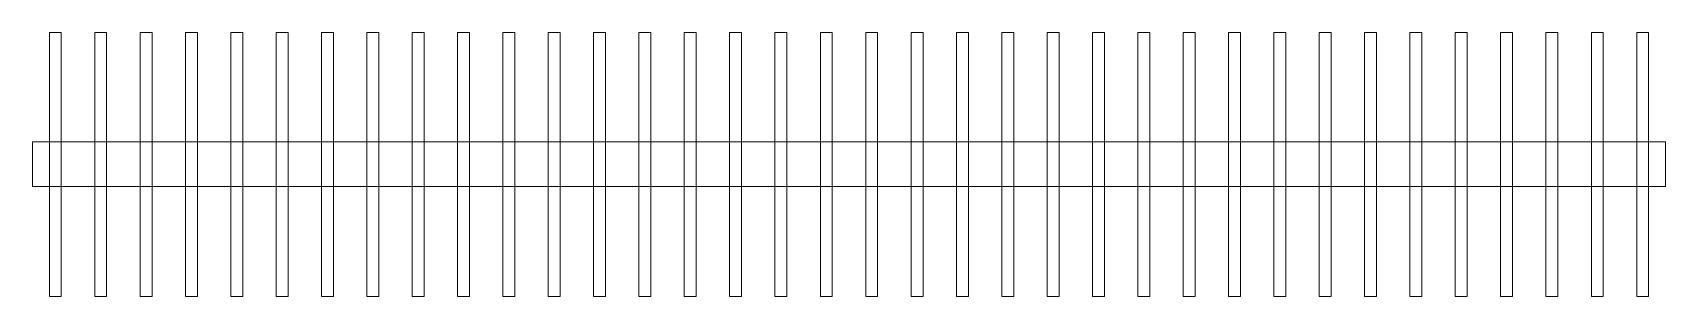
# Model space of a CAD drawing. Header units: centimetres. Extents: x -22.9 to 52.4, y -33.6 to -9.2.
# Drawn here: x 27.5 to 36.65, y -15.59 to -14.11 of the extents above; entities that cross this region are included whole.
import ezdxf

# ---------------------------------------------------------------- set-up
doc = ezdxf.new("R2010")
doc.units = ezdxf.units.CM
doc.header["$MEASUREMENT"] = 0
doc.layers.add('Layer 1', color=7, linetype='Continuous')

msp = doc.modelspace()

# ---------------------------------------------------------------- linework, layer by layer
at = {"layer": 'Layer 1', "color": 2, "lineweight": 9}
for points in [[(27.59629, -15.58878), (27.59629, -15.58878), (27.66329, -15.58878), (27.66329, -15.58878), (27.66329, -15.58878), (27.66329, -15.58878), (27.66329, -14.11121), (27.66329, -14.11121), (27.66329, -14.11121), (27.66329, -14.11121), (27.59629, -14.11121), (27.59629, -14.11121), (27.59629, -14.11121), (27.59629, -14.11121), (27.59629, -15.58878), (27.59629, -15.58878)], [(27.85029, -15.58878), (27.85029, -15.58878), (27.91729, -15.58878), (27.91729, -15.58878), (27.91729, -15.58878), (27.91729, -15.58878), (27.91729, -14.11121), (27.91729, -14.11121), (27.91729, -14.11121), (27.91729, -14.11121), (27.85029, -14.11121), (27.85029, -14.11121), (27.85029, -14.11121), (27.85029, -14.11121), (27.85029, -15.58878), (27.85029, -15.58878)], [(28.10429, -15.58878), (28.10429, -15.58878), (28.17129, -15.58878), (28.17129, -15.58878), (28.17129, -15.58878), (28.17129, -15.58878), (28.17129, -14.11121), (28.17129, -14.11121), (28.17129, -14.11121), (28.17129, -14.11121), (28.10429, -14.11121), (28.10429, -14.11121), (28.10429, -14.11121), (28.10429, -14.11121), (28.10429, -15.58878), (28.10429, -15.58878)], [(28.35829, -15.58878), (28.35829, -15.58878), (28.42529, -15.58878), (28.42529, -15.58878), (28.42529, -15.58878), (28.42529, -15.58878), (28.42529, -14.11121), (28.42529, -14.11121), (28.42529, -14.11121), (28.42529, -14.11121), (28.35829, -14.11121), (28.35829, -14.11121), (28.35829, -14.11121), (28.35829, -14.11121), (28.35829, -15.58878), (28.35829, -15.58878)], [(28.61229, -15.58878), (28.61229, -15.58878), (28.67929, -15.58878), (28.67929, -15.58878), (28.67929, -15.58878), (28.67929, -15.58878), (28.67929, -14.11121), (28.67929, -14.11121), (28.67929, -14.11121), (28.67929, -14.11121), (28.61229, -14.11121), (28.61229, -14.11121), (28.61229, -14.11121), (28.61229, -14.11121), (28.61229, -15.58878), (28.61229, -15.58878)], [(28.86629, -15.58878), (28.86629, -15.58878), (28.93329, -15.58878), (28.93329, -15.58878), (28.93329, -15.58878), (28.93329, -15.58878), (28.93329, -14.11121), (28.93329, -14.11121), (28.93329, -14.11121), (28.93329, -14.11121), (28.86629, -14.11121), (28.86629, -14.11121), (28.86629, -14.11121), (28.86629, -14.11121), (28.86629, -15.58878), (28.86629, -15.58878)], [(29.12029, -15.58878), (29.12029, -15.58878), (29.18729, -15.58878), (29.18729, -15.58878), (29.18729, -15.58878), (29.18729, -15.58878), (29.18729, -14.11121), (29.18729, -14.11121), (29.18729, -14.11121), (29.18729, -14.11121), (29.12029, -14.11121), (29.12029, -14.11121), (29.12029, -14.11121), (29.12029, -14.11121), (29.12029, -15.58878), (29.12029, -15.58878)], [(29.37429, -15.58878), (29.37429, -15.58878), (29.44129, -15.58878), (29.44129, -15.58878), (29.44129, -15.58878), (29.44129, -15.58878), (29.44129, -14.11121), (29.44129, -14.11121), (29.44129, -14.11121), (29.44129, -14.11121), (29.37429, -14.11121), (29.37429, -14.11121), (29.37429, -14.11121), (29.37429, -14.11121), (29.37429, -15.58878), (29.37429, -15.58878)], [(29.62829, -15.58878), (29.62829, -15.58878), (29.69529, -15.58878), (29.69529, -15.58878), (29.69529, -15.58878), (29.69529, -15.58878), (29.69529, -14.11121), (29.69529, -14.11121), (29.69529, -14.11121), (29.69529, -14.11121), (29.62829, -14.11121), (29.62829, -14.11121), (29.62829, -14.11121), (29.62829, -14.11121), (29.62829, -15.58878), (29.62829, -15.58878)], [(29.88229, -15.58878), (29.88229, -15.58878), (29.94929, -15.58878), (29.94929, -15.58878), (29.94929, -15.58878), (29.94929, -15.58878), (29.94929, -14.11121), (29.94929, -14.11121), (29.94929, -14.11121), (29.94929, -14.11121), (29.88229, -14.11121), (29.88229, -14.11121), (29.88229, -14.11121), (29.88229, -14.11121), (29.88229, -15.58878), (29.88229, -15.58878)], [(30.13629, -15.58878), (30.13629, -15.58878), (30.20329, -15.58878), (30.20329, -15.58878), (30.20329, -15.58878), (30.20329, -15.58878), (30.20329, -14.11121), (30.20329, -14.11121), (30.20329, -14.11121), (30.20329, -14.11121), (30.13629, -14.11121), (30.13629, -14.11121), (30.13629, -14.11121), (30.13629, -14.11121), (30.13629, -15.58878), (30.13629, -15.58878)], [(30.39029, -15.58878), (30.39029, -15.58878), (30.45729, -15.58878), (30.45729, -15.58878), (30.45729, -15.58878), (30.45729, -15.58878), (30.45729, -14.11121), (30.45729, -14.11121), (30.45729, -14.11121), (30.45729, -14.11121), (30.39029, -14.11121), (30.39029, -14.11121), (30.39029, -14.11121), (30.39029, -14.11121), (30.39029, -15.58878), (30.39029, -15.58878)], [(30.64429, -15.58878), (30.64429, -15.58878), (30.71129, -15.58878), (30.71129, -15.58878), (30.71129, -15.58878), (30.71129, -15.58878), (30.71129, -14.11121), (30.71129, -14.11121), (30.71129, -14.11121), (30.71129, -14.11121), (30.64429, -14.11121), (30.64429, -14.11121), (30.64429, -14.11121), (30.64429, -14.11121), (30.64429, -15.58878), (30.64429, -15.58878)], [(30.89829, -15.58878), (30.89829, -15.58878), (30.96529, -15.58878), (30.96529, -15.58878), (30.96529, -15.58878), (30.96529, -15.58878), (30.96529, -14.11121), (30.96529, -14.11121), (30.96529, -14.11121), (30.96529, -14.11121), (30.89829, -14.11121), (30.89829, -14.11121), (30.89829, -14.11121), (30.89829, -14.11121), (30.89829, -15.58878), (30.89829, -15.58878)], [(31.15229, -15.58878), (31.15229, -15.58878), (31.21929, -15.58878), (31.21929, -15.58878), (31.21929, -15.58878), (31.21929, -15.58878), (31.21929, -14.11121), (31.21929, -14.11121), (31.21929, -14.11121), (31.21929, -14.11121), (31.15229, -14.11121), (31.15229, -14.11121), (31.15229, -14.11121), (31.15229, -14.11121), (31.15229, -15.58878), (31.15229, -15.58878)], [(31.40629, -15.58878), (31.40629, -15.58878), (31.47329, -15.58878), (31.47329, -15.58878), (31.47329, -15.58878), (31.47329, -15.58878), (31.47329, -14.11121), (31.47329, -14.11121), (31.47329, -14.11121), (31.47329, -14.11121), (31.40629, -14.11121), (31.40629, -14.11121), (31.40629, -14.11121), (31.40629, -14.11121), (31.40629, -15.58878), (31.40629, -15.58878)], [(31.66029, -15.58878), (31.66029, -15.58878), (31.72729, -15.58878), (31.72729, -15.58878), (31.72729, -15.58878), (31.72729, -15.58878), (31.72729, -14.11121), (31.72729, -14.11121), (31.72729, -14.11121), (31.72729, -14.11121), (31.66029, -14.11121), (31.66029, -14.11121), (31.66029, -14.11121), (31.66029, -14.11121), (31.66029, -15.58878), (31.66029, -15.58878)], [(31.91429, -15.58878), (31.91429, -15.58878), (31.98129, -15.58878), (31.98129, -15.58878), (31.98129, -15.58878), (31.98129, -15.58878), (31.98129, -14.11121), (31.98129, -14.11121), (31.98129, -14.11121), (31.98129, -14.11121), (31.91429, -14.11121), (31.91429, -14.11121), (31.91429, -14.11121), (31.91429, -14.11121), (31.91429, -15.58878), (31.91429, -15.58878)], [(32.16829, -15.58878), (32.16829, -15.58878), (32.23529, -15.58878), (32.23529, -15.58878), (32.23529, -15.58878), (32.23529, -15.58878), (32.23529, -14.11121), (32.23529, -14.11121), (32.23529, -14.11121), (32.23529, -14.11121), (32.16829, -14.11121), (32.16829, -14.11121), (32.16829, -14.11121), (32.16829, -14.11121), (32.16829, -15.58878), (32.16829, -15.58878)], [(32.42229, -15.58878), (32.42229, -15.58878), (32.48929, -15.58878), (32.48929, -15.58878), (32.48929, -15.58878), (32.48929, -15.58878), (32.48929, -14.11121), (32.48929, -14.11121), (32.48929, -14.11121), (32.48929, -14.11121), (32.42229, -14.11121), (32.42229, -14.11121), (32.42229, -14.11121), (32.42229, -14.11121), (32.42229, -15.58878), (32.42229, -15.58878)], [(32.67629, -15.58878), (32.67629, -15.58878), (32.74329, -15.58878), (32.74329, -15.58878), (32.74329, -15.58878), (32.74329, -15.58878), (32.74329, -14.11121), (32.74329, -14.11121), (32.74329, -14.11121), (32.74329, -14.11121), (32.67629, -14.11121), (32.67629, -14.11121), (32.67629, -14.11121), (32.67629, -14.11121), (32.67629, -15.58878), (32.67629, -15.58878)], [(32.93029, -15.58878), (32.93029, -15.58878), (32.99729, -15.58878), (32.99729, -15.58878), (32.99729, -15.58878), (32.99729, -15.58878), (32.99729, -14.11121), (32.99729, -14.11121), (32.99729, -14.11121), (32.99729, -14.11121), (32.93029, -14.11121), (32.93029, -14.11121), (32.93029, -14.11121), (32.93029, -14.11121), (32.93029, -15.58878), (32.93029, -15.58878)], [(33.18429, -15.58878), (33.18429, -15.58878), (33.25129, -15.58878), (33.25129, -15.58878), (33.25129, -15.58878), (33.25129, -15.58878), (33.25129, -14.11121), (33.25129, -14.11121), (33.25129, -14.11121), (33.25129, -14.11121), (33.18429, -14.11121), (33.18429, -14.11121), (33.18429, -14.11121), (33.18429, -14.11121), (33.18429, -15.58878), (33.18429, -15.58878)], [(33.43829, -15.58878), (33.43829, -15.58878), (33.50529, -15.58878), (33.50529, -15.58878), (33.50529, -15.58878), (33.50529, -15.58878), (33.50529, -14.11121), (33.50529, -14.11121), (33.50529, -14.11121), (33.50529, -14.11121), (33.43829, -14.11121), (33.43829, -14.11121), (33.43829, -14.11121), (33.43829, -14.11121), (33.43829, -15.58878), (33.43829, -15.58878)], [(33.69229, -15.58878), (33.69229, -15.58878), (33.75929, -15.58878), (33.75929, -15.58878), (33.75929, -15.58878), (33.75929, -15.58878), (33.75929, -14.11121), (33.75929, -14.11121), (33.75929, -14.11121), (33.75929, -14.11121), (33.69229, -14.11121), (33.69229, -14.11121), (33.69229, -14.11121), (33.69229, -14.11121), (33.69229, -15.58878), (33.69229, -15.58878)], [(33.94629, -15.58878), (33.94629, -15.58878), (34.01329, -15.58878), (34.01329, -15.58878), (34.01329, -15.58878), (34.01329, -15.58878), (34.01329, -14.11121), (34.01329, -14.11121), (34.01329, -14.11121), (34.01329, -14.11121), (33.94629, -14.11121), (33.94629, -14.11121), (33.94629, -14.11121), (33.94629, -14.11121), (33.94629, -15.58878), (33.94629, -15.58878)], [(34.20029, -15.58878), (34.20029, -15.58878), (34.26729, -15.58878), (34.26729, -15.58878), (34.26729, -15.58878), (34.26729, -15.58878), (34.26729, -14.11121), (34.26729, -14.11121), (34.26729, -14.11121), (34.26729, -14.11121), (34.20029, -14.11121), (34.20029, -14.11121), (34.20029, -14.11121), (34.20029, -14.11121), (34.20029, -15.58878), (34.20029, -15.58878)], [(34.45429, -15.58878), (34.45429, -15.58878), (34.52129, -15.58878), (34.52129, -15.58878), (34.52129, -15.58878), (34.52129, -15.58878), (34.52129, -14.11121), (34.52129, -14.11121), (34.52129, -14.11121), (34.52129, -14.11121), (34.45429, -14.11121), (34.45429, -14.11121), (34.45429, -14.11121), (34.45429, -14.11121), (34.45429, -15.58878), (34.45429, -15.58878)], [(34.70829, -15.58878), (34.70829, -15.58878), (34.77529, -15.58878), (34.77529, -15.58878), (34.77529, -15.58878), (34.77529, -15.58878), (34.77529, -14.11121), (34.77529, -14.11121), (34.77529, -14.11121), (34.77529, -14.11121), (34.70829, -14.11121), (34.70829, -14.11121), (34.70829, -14.11121), (34.70829, -14.11121), (34.70829, -15.58878), (34.70829, -15.58878)], [(34.96229, -15.58878), (34.96229, -15.58878), (35.02929, -15.58878), (35.02929, -15.58878), (35.02929, -15.58878), (35.02929, -15.58878), (35.02929, -14.11121), (35.02929, -14.11121), (35.02929, -14.11121), (35.02929, -14.11121), (34.96229, -14.11121), (34.96229, -14.11121), (34.96229, -14.11121), (34.96229, -14.11121), (34.96229, -15.58878), (34.96229, -15.58878)], [(35.21629, -15.58878), (35.21629, -15.58878), (35.28329, -15.58878), (35.28329, -15.58878), (35.28329, -15.58878), (35.28329, -15.58878), (35.28329, -14.11121), (35.28329, -14.11121), (35.28329, -14.11121), (35.28329, -14.11121), (35.21629, -14.11121), (35.21629, -14.11121), (35.21629, -14.11121), (35.21629, -14.11121), (35.21629, -15.58878), (35.21629, -15.58878)], [(35.47029, -15.58878), (35.47029, -15.58878), (35.53729, -15.58878), (35.53729, -15.58878), (35.53729, -15.58878), (35.53729, -15.58878), (35.53729, -14.11121), (35.53729, -14.11121), (35.53729, -14.11121), (35.53729, -14.11121), (35.47029, -14.11121), (35.47029, -14.11121), (35.47029, -14.11121), (35.47029, -14.11121), (35.47029, -15.58878), (35.47029, -15.58878)], [(35.72429, -15.58878), (35.72429, -15.58878), (35.79129, -15.58878), (35.79129, -15.58878), (35.79129, -15.58878), (35.79129, -15.58878), (35.79129, -14.11121), (35.79129, -14.11121), (35.79129, -14.11121), (35.79129, -14.11121), (35.72429, -14.11121), (35.72429, -14.11121), (35.72429, -14.11121), (35.72429, -14.11121), (35.72429, -15.58878), (35.72429, -15.58878)], [(35.97829, -15.58878), (35.97829, -15.58878), (36.04529, -15.58878), (36.04529, -15.58878), (36.04529, -15.58878), (36.04529, -15.58878), (36.04529, -14.11121), (36.04529, -14.11121), (36.04529, -14.11121), (36.04529, -14.11121), (35.97829, -14.11121), (35.97829, -14.11121), (35.97829, -14.11121), (35.97829, -14.11121), (35.97829, -15.58878), (35.97829, -15.58878)], [(36.23229, -15.58878), (36.23229, -15.58878), (36.29929, -15.58878), (36.29929, -15.58878), (36.29929, -15.58878), (36.29929, -15.58878), (36.29929, -14.11121), (36.29929, -14.11121), (36.29929, -14.11121), (36.29929, -14.11121), (36.23229, -14.11121), (36.23229, -14.11121), (36.23229, -14.11121), (36.23229, -14.11121), (36.23229, -15.58878), (36.23229, -15.58878)], [(36.48629, -15.58878), (36.48629, -15.58878), (36.55329, -15.58878), (36.55329, -15.58878), (36.55329, -15.58878), (36.55329, -15.58878), (36.55329, -14.11121), (36.55329, -14.11121), (36.55329, -14.11121), (36.55329, -14.11121), (36.48629, -14.11121), (36.48629, -14.11121), (36.48629, -14.11121), (36.48629, -14.11121), (36.48629, -15.58878), (36.48629, -15.58878)]]:
    msp.add_open_spline(points, degree=3, knots=[0, 0, 0, 0, 0.25, 0.25, 0.25, 0.25, 0.5, 0.5, 0.5, 0.5, 0.75, 0.75, 0.75, 0.75, 1, 1, 1, 1], dxfattribs=at)
at = {"layer": 'Layer 1', "color": 250, "lineweight": 9}
msp.add_open_spline([(27.5028, -14.97372), (27.5028, -14.97372), (36.6468, -14.97372), (36.6468, -14.97372), (36.6468, -14.97372), (36.6468, -14.97372), (36.6468, -14.72372), (36.6468, -14.72372), (36.6468, -14.72372), (36.6468, -14.72372), (27.5028, -14.72372), (27.5028, -14.72372), (27.5028, -14.72372), (27.5028, -14.72372), (27.5028, -14.97372), (27.5028, -14.97372)], degree=3, knots=[0, 0, 0, 0, 0.25, 0.25, 0.25, 0.25, 0.5, 0.5, 0.5, 0.5, 0.75, 0.75, 0.75, 0.75, 1, 1, 1, 1], dxfattribs=at)

doc.saveas('drawing.dxf')
